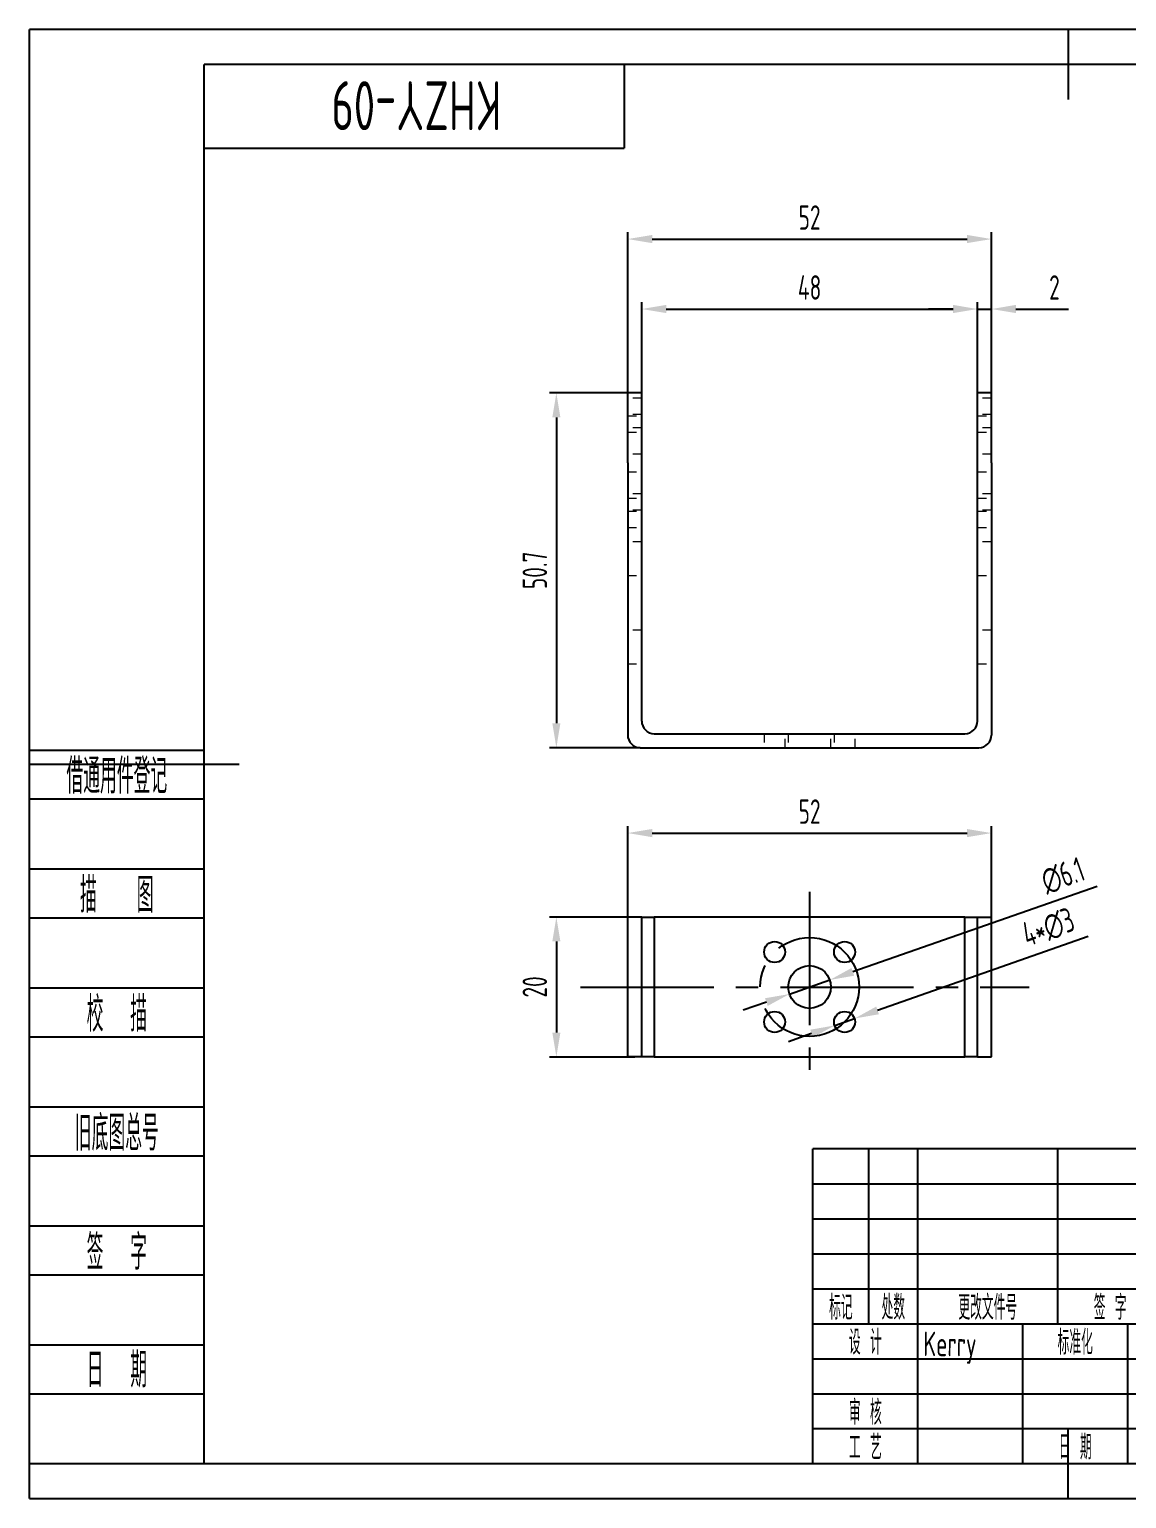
# Model space of a CAD drawing. Header units: inches. Extents: x -25 to 272, y -5 to 205.
# Drawn here: x -25 to 131.8, y -5 to 205 of the extents above; entities that cross this region are included whole.
import ezdxf
from ezdxf.enums import TextEntityAlignment as Align

# ---------------------------------------------------------------- set-up
doc = ezdxf.new("R2010")
doc.units = ezdxf.units.IN
doc.header["$MEASUREMENT"] = 0
doc.linetypes.add('CENTER2', pattern=[28.575, 19.05, -3.175, 3.175, -3.175])
doc.linetypes.add('HIDDEN', pattern=[1.905, 1.27, -0.635])
for name, color, linetype in [('1轮廓实线层', 7, 'Continuous'), ('2细线层', 4, 'Continuous'), ('3中心线层', 1, 'CENTER2'), ('6文字层', 3, 'Continuous'), ('7标注层', 4, 'Continuous'), ('图框层', 7, 'Continuous')]:
    doc.layers.add(name, color=color, linetype=linetype)
doc.styles.add('PC_TEXTSTYLE', font='ISOCP.SHX', dxfattribs={"width": 0.707, "bigfont": 'GBCBIG.SHX'})
doc.dimstyles.new('GB_DIAMETER', dxfattribs={"dimtxt": 3.5, "dimasz": 3.5, "dimexe": 1, "dimexo": 0, "dimgap": 1.5, "dimtad": 1, "dimjust": 4, "dimdsep": 46, "dimtxsty": 'PC_TEXTSTYLE', "dimcen": 0, "dimclrd": 256, "dimclrt": 3, "dimadec": 0, "dimazin": 2, "dimtp": 0.1, "dimtm": 0.1, "dimtfac": 0.71, "dimtdec": 3, "dimtmove": 0, "dimatfit": 2, "dimfxl": 1, "dimtfill": 1, "dimarcsym": 0})
doc.dimstyles.new('GB_LINEAR', dxfattribs={"dimtxt": 3.5, "dimasz": 3.5, "dimexe": 1, "dimexo": 0, "dimgap": 1.5, "dimtad": 1, "dimdsep": 46, "dimtxsty": 'PC_TEXTSTYLE', "dimcen": 0, "dimclrd": 256, "dimclrt": 3, "dimadec": 0, "dimazin": 2, "dimtp": 0.1, "dimtm": 0.1, "dimtfac": 0.71, "dimtdec": 3, "dimtmove": 0, "dimatfit": 3, "dimfxl": 1, "dimtfill": 1, "dimarcsym": 0})

# ---------------------------------------------------------------- blocks, each defined once
blk = doc.blocks.new('ZwmFrameMain_A4^_^无分区图框^_^landscape')
at = {"layer": '1轮廓实线层'}
for p, q in [((123.5, 205), (123.5, 195)), ((0, 0), (0, 200)), ((267, 200), (0, 200)), ((-25, 100), (5, 100)), ((123.5, -5), (123.5, 5)), ((0, 0), (267, 0))]:
    blk.add_line(p, q, dxfattribs=at)
at = {"layer": '2细线层'}
for p, q in [((-25, -5), (-25, 205)), ((272, 205), (-25, 205)), ((-25, -5), (272, -5))]:
    blk.add_line(p, q, dxfattribs=at)
blk = doc.blocks.new('ZwmFrameMain_标题栏1')
at = {"layer": '1轮廓实线层'}
for p, q in [((-180, 0), (-180, 45)), ((0, 45), (-180, 45)), ((-172, 20), (-172, 45)), ((-165, 20), (-165, 45)), ((-145, 20), (-145, 45)), ((-130, 20), (-130, 45)), ((-120, 0), (-120, 45)), ((0, 0), (0, 45)), ((-60, 30), (0, 30)), ((-180, 20), (-60, 20)), ((-165, 0), (-165, 20)), ((-150, 0), (-150, 20)), ((-135, 0), (-135, 20)), ((-60, 15), (0, 15)), ((-180, 0), (0, 0))]:
    blk.add_line(p, q, dxfattribs=at)
at = {"layer": '1轮廓实线层', "color": 7}
for p, q in [((-60, 0), (-60, 45)), ((-180, 25), (-120, 25))]:
    blk.add_line(p, q, dxfattribs=at)
at = {"layer": '2细线层'}
for p, q in [((-180, 40), (-120, 40)), ((-180, 35), (-120, 35)), ((-180, 30), (-120, 30)), ((-90, 0), (-90, 20)), ((-75, 6), (-75, 20)), ((-180, 15), (-120, 15)), ((-120, 14), (-60, 14)), ((-112.5, 6), (-112.5, 14)), ((-105, 6), (-105, 14)), ((-97.5, 6), (-97.5, 14)), ((-180, 10), (-120, 10)), ((-180, 5), (-120, 5)), ((-120, 6), (-60, 6))]:
    blk.add_line(p, q, dxfattribs=at)
at = {"layer": '6文字层', "style": 'PC_TEXTSTYLE', "width": 0.667}
for s, p in [('标记', (-176, 22.5)), ('处数', (-168.5, 22.5)), (' 更改文件号 ', (-155, 22.5)), (' 签 字 ', (-137.5, 22.5)), (' 日期 ', (-125, 22.5)), (' 设 计 ', (-172.5, 17.51)), (' 标准化 ', (-142.5, 17.51)), (' 图 样 标 记 ', (-105, 17)), (' 重 量 ', (-82.5, 17)), (' 比 例 ', (-67.5, 17)), (' 审 核 ', (-172.5, 7.5)), (' 工 艺 ', (-172.5, 2.5)), (' 日 期 ', (-142.5, 2.5)), ('共       页', (-105, 3)), ('第       页', (-75, 3))]:
    blk.add_text(s, height=3.5, dxfattribs=at).set_placement(p, align=Align.MIDDLE)
at = {"layer": '6文字层', "style": 'PC_TEXTSTYLE', "flags": 8}
for tag, height, width, p, p2 in [('企业名称', 5, 3.445461, (-54.29, 34.82), (-5.27, 34.82)), ('产品名称或材料标记', 7, 1.034456, (-113.46, 28.64), (-66.42, 28.64)), ('图样名称', 5, 3.480264, (-54.79, 19.98), (-5.27, 19.98)), ('标准化', 3.5, 1.756036, (-133.83, 15.37), (-120.75, 15.37)), ('重量', 3.5, 2.448074, (-88.46, 7.54), (-76.55, 7.54)), ('比例', 3.5, 2.367734, (-73.35, 7.54), (-61.93, 7.54)), ('图样代号', 5, 3.489916, (-54.79, 5.63), (-5.52, 5.63)), ('审核', 3.5, 2.723972, (-163.99, 5.37), (-150.63, 5.37)), ('工艺', 3.5, 2.851598, (-164.21, 0.37), (-150.89, 0.37)), ('共几页', 3.5, 0.953151, (-108.58, 1.48), (-101.56, 1.48)), ('日期', 3.5, 2.733185, (-133.83, 0.37), (-120.75, 0.37))]:
    blk.add_attdef(tag, text='', height=height, dxfattribs=dict(at, width=width)).set_placement(p, p2, align=Align.FIT)
at = {"layer": '6文字层', "style": 'PC_TEXTSTYLE', "width": 9.901758, "flags": 8}
blk.add_attdef('设计', text='', height=3.5, rotation=359.5768, dxfattribs=at).set_placement((-164.23, 15.37), (-150.37, 15.27), align=Align.FIT)
at = {"layer": '6文字层', "color": 3, "style": 'PC_TEXTSTYLE', "width": 0.96618, "flags": 8}
blk.add_attdef('第几页', text='', height=3.5, dxfattribs=at).set_placement((-78.29, 1.5), (-71.16, 1.5), align=Align.FIT)
at = {"layer": '6文字层', "color": 0, "style": 'PC_TEXTSTYLE', "width": 0.715273, "flags": 8}
blk.add_attdef('图纸张数', text='', height=3.5, dxfattribs=at).set_placement((-2.66, -3.87), (4.46, -3.87), align=Align.FIT)
blk = doc.blocks.new('ZwmFrameMain_图样代号')
at = {"layer": '2细线层', "linetype": 'Continuous'}
for p in [(60, 0), (0, -12)]:
    blk.add_line(p, (60, -12), dxfattribs=at)
at = {"layer": '6文字层', "style": 'PC_TEXTSTYLE', "width": 2.827942}
blk.add_attdef('图样代号', text='', height=7, rotation=180, dxfattribs=at).set_placement((58.24, -2.4), (2.35, -2.4), align=Align.FIT)
blk = doc.blocks.new('ZwmFrameMain_附加栏')
at = {"layer": '2细线层'}
for p, q in [((-25, 102), (0, 102)), ((-25, 95), (0, 95)), ((-25, 85), (0, 85)), ((-25, 78), (0, 78)), ((-25, 68), (0, 68)), ((-25, 61), (0, 61)), ((-25, 51), (0, 51)), ((-25, 44), (0, 44)), ((-25, 34), (0, 34)), ((-25, 27), (0, 27)), ((-25, 17), (0, 17)), ((-25, 10), (0, 10)), ((-25, 0), (0, 0))]:
    blk.add_line(p, q, dxfattribs=at)
at = {"layer": '6文字层', "color": 3, "style": 'PC_TEXTSTYLE'}
for s, width, p in [('借通用件登记', 0.667, (-12.5, 98.5)), ('描   图', 0.6667, (-12.5, 81.5)), ('校  描', 0.667, (-12.5, 64.5)), ('旧底图总号', 0.667, (-12.5, 47.5)), ('签  字', 0.667, (-12.5, 30.5)), ('日  期', 0.667, (-12.49, 13.6))]:
    blk.add_text(s, height=5, dxfattribs=dict(at, width=width)).set_placement(p, align=Align.MIDDLE)
at = {"layer": '6文字层', "style": 'PC_TEXTSTYLE'}
for tag, width, p, p2 in [('借通用件登记', 0.671328, (-23.44, 86.36), (-1.25, 86.36)), ('描图', 2.120922, (-23.44, 69.36), (-1.25, 69.36)), ('校图', 2.149976, (-23.75, 52.06), (-1.25, 52.06)), ('旧底图总号', 0.761452, (-22.84, 35.67), (-1.86, 35.67)), ('签字', 2.026939, (-23.14, 18.37), (-1.56, 18.37)), ('日期', 1.89999, (-22.84, 1.37), (-2.17, 1.37))]:
    blk.add_attdef(tag, text='', height=5, dxfattribs=dict(at, width=width)).set_placement(p, p2, align=Align.FIT)
blk = doc.blocks.new('*D19')
at = {"layer": '7标注层', "color": 0, "lineweight": -2}
for p, q in [((60.53, 153.03), (60.53, 176.03)), ((112.53, 153.03), (112.53, 176.03))]:
    blk.add_line(p, q, dxfattribs=at)
at = {"layer": '7标注层', "lineweight": -2}
blk.add_line((64.03, 175.03), (109.03, 175.03), dxfattribs=at)
at = {"layer": '7标注层'}
for points in [[(64.03, 175.62), (64.03, 174.45), (60.53, 175.03)], [(109.03, 174.45), (109.03, 175.62), (112.53, 175.03)]]:
    blk.add_solid(points, dxfattribs=at)
at = {"layer": 'Defpoints', "color": 0}
for p in [(112.53, 175.03), (60.53, 153.03), (112.53, 153.03)]:
    blk.add_point(p, dxfattribs=at)
at = {"layer": '7标注层', "color": 3, "insert": (86.53, 178.11), "char_height": 3.5, "attachment_point": 5, "style": 'PC_TEXTSTYLE', "bg_fill": 3, "box_fill_scale": 1.25, "bg_fill_color": 257, "bg_fill_transparency": 0}
blk.add_mtext('52', dxfattribs=at)
blk = doc.blocks.new('*D20')
at = {"layer": '7标注层', "color": 0, "lineweight": -2}
for p, q in [((62.53, 153.03), (62.53, 166.03)), ((110.53, 153.03), (110.53, 166.03))]:
    blk.add_line(p, q, dxfattribs=at)
at = {"layer": '7标注层', "lineweight": -2}
blk.add_line((66.03, 165.03), (107.03, 165.03), dxfattribs=at)
at = {"layer": '7标注层'}
for points in [[(66.03, 165.62), (66.03, 164.45), (62.53, 165.03)], [(107.03, 164.45), (107.03, 165.62), (110.53, 165.03)]]:
    blk.add_solid(points, dxfattribs=at)
at = {"layer": 'Defpoints', "color": 0}
for p in [(110.53, 165.03), (62.53, 153.03), (110.53, 153.03)]:
    blk.add_point(p, dxfattribs=at)
at = {"layer": '7标注层', "color": 3, "insert": (86.53, 168.11), "char_height": 3.5, "attachment_point": 5, "style": 'PC_TEXTSTYLE', "bg_fill": 3, "box_fill_scale": 1.25, "bg_fill_color": 257, "bg_fill_transparency": 0}
blk.add_mtext('48', dxfattribs=at)
blk = doc.blocks.new('*D21')
at = {"layer": '7标注层', "color": 0, "lineweight": -2}
for p, q in [((60.53, 153.03), (49.33, 153.03)), ((62.33, 102.33), (49.33, 102.33))]:
    blk.add_line(p, q, dxfattribs=at)
at = {"layer": '7标注层', "lineweight": -2}
blk.add_line((50.33, 149.53), (50.33, 105.83), dxfattribs=at)
at = {"layer": '7标注层'}
for points in [[(50.91, 149.53), (49.75, 149.53), (50.33, 153.03)], [(49.75, 105.83), (50.91, 105.83), (50.33, 102.33)]]:
    blk.add_solid(points, dxfattribs=at)
at = {"layer": 'Defpoints', "color": 0}
for p in [(60.53, 153.03), (50.33, 102.33), (62.33, 102.33)]:
    blk.add_point(p, dxfattribs=at)
at = {"layer": '7标注层', "color": 3, "insert": (47.25, 127.68), "char_height": 3.5, "attachment_point": 5, "rotation": 90, "style": 'PC_TEXTSTYLE', "bg_fill": 3, "box_fill_scale": 1.25, "bg_fill_color": 257, "bg_fill_transparency": 0}
blk.add_mtext('50.7', dxfattribs=at)
blk = doc.blocks.new('*D29')
at = {"layer": '7标注层', "color": 0, "lineweight": -2}
for p, q in [((60.53, 78.13), (49.33, 78.13)), ((61.53, 58.12), (49.33, 58.12))]:
    blk.add_line(p, q, dxfattribs=at)
at = {"layer": '7标注层', "lineweight": -2}
blk.add_line((50.33, 74.63), (50.33, 61.62), dxfattribs=at)
at = {"layer": '7标注层'}
for points in [[(50.91, 74.63), (49.75, 74.63), (50.33, 78.13)], [(49.75, 61.62), (50.91, 61.62), (50.33, 58.12)]]:
    blk.add_solid(points, dxfattribs=at)
at = {"layer": 'Defpoints', "color": 0}
for p in [(60.53, 78.13), (50.33, 58.12), (61.53, 58.12)]:
    blk.add_point(p, dxfattribs=at)
at = {"layer": '7标注层', "color": 3, "insert": (47.25, 68.13), "char_height": 3.5, "attachment_point": 5, "rotation": 90, "style": 'PC_TEXTSTYLE', "bg_fill": 3, "box_fill_scale": 1.25, "bg_fill_color": 257, "bg_fill_transparency": 0}
blk.add_mtext('20', dxfattribs=at)
blk = doc.blocks.new('*D30')
at = {"layer": '7标注层', "color": 0, "lineweight": -2}
for p, q in [((60.53, 78.13), (60.53, 91.13)), ((112.53, 78.13), (112.53, 91.13))]:
    blk.add_line(p, q, dxfattribs=at)
at = {"layer": '7标注层', "lineweight": -2}
blk.add_line((64.03, 90.13), (109.03, 90.13), dxfattribs=at)
at = {"layer": '7标注层'}
for points in [[(64.03, 90.71), (64.03, 89.54), (60.53, 90.13)], [(109.03, 89.54), (109.03, 90.71), (112.53, 90.13)]]:
    blk.add_solid(points, dxfattribs=at)
at = {"layer": 'Defpoints', "color": 0}
for p in [(112.53, 90.13), (60.53, 78.13), (112.53, 78.13)]:
    blk.add_point(p, dxfattribs=at)
at = {"layer": '7标注层', "color": 3, "insert": (86.53, 93.2), "char_height": 3.5, "attachment_point": 5, "style": 'PC_TEXTSTYLE', "bg_fill": 3, "box_fill_scale": 1.25, "bg_fill_color": 257, "bg_fill_transparency": 0}
blk.add_mtext('52', dxfattribs=at)
blk = doc.blocks.new('*D31')
at = {"layer": '7标注层', "color": 0, "lineweight": -2}
for p, q in [((110.53, 153.03), (110.53, 166.03)), ((112.53, 153.03), (112.53, 166.03))]:
    blk.add_line(p, q, dxfattribs=at)
at = {"layer": '7标注层', "lineweight": -2}
for p, q in [((107.03, 165.03), (103.53, 165.03)), ((110.53, 165.03), (112.53, 165.03)), ((116.03, 165.03), (123.52, 165.03))]:
    blk.add_line(p, q, dxfattribs=at)
at = {"layer": '7标注层'}
for points in [[(107.03, 164.45), (107.03, 165.62), (110.53, 165.03)], [(116.03, 165.62), (116.03, 164.45), (112.53, 165.03)]]:
    blk.add_solid(points, dxfattribs=at)
at = {"layer": 'Defpoints', "color": 0}
for p in [(112.53, 165.03), (110.53, 153.03), (112.53, 153.03)]:
    blk.add_point(p, dxfattribs=at)
at = {"layer": '7标注层', "color": 3, "insert": (121.53, 168.11), "char_height": 3.5, "attachment_point": 5, "style": 'PC_TEXTSTYLE', "bg_fill": 3, "box_fill_scale": 1.25, "bg_fill_color": 257, "bg_fill_transparency": 0}
blk.add_mtext('2', dxfattribs=at)
blk = doc.blocks.new('*D33')
at = {"layer": '7标注层', "lineweight": -2}
for p, q in [((127.62, 82.48), (92.71, 70.29)), ((83.65, 67.12), (89.41, 69.13)), ((80.35, 65.97), (77.04, 64.81))]:
    blk.add_line(p, q, dxfattribs=at)
at = {"layer": '7标注层'}
for points in [[(92.52, 70.84), (92.91, 69.74), (89.41, 69.13)], [(80.54, 65.42), (80.16, 66.52), (83.65, 67.12)]]:
    blk.add_solid(points, dxfattribs=at)
at = {"layer": 'Defpoints', "color": 0}
for p in [(89.41, 69.13), (83.65, 67.12)]:
    blk.add_point(p, dxfattribs=at)
at = {"layer": '7标注层', "color": 3, "insert": (122.74, 84.04), "char_height": 3.5, "attachment_point": 5, "rotation": 19.2618, "style": 'PC_TEXTSTYLE', "bg_fill": 3, "box_fill_scale": 1.25, "bg_fill_color": 257, "bg_fill_transparency": 0}
blk.add_mtext('∅6.1', dxfattribs=at)
blk = doc.blocks.new('*D32')
at = {"layer": '7标注层', "lineweight": -2}
for p, q in [((126.36, 75.36), (96.25, 64.78)), ((90.12, 62.63), (92.95, 63.62)), ((86.81, 61.47), (83.51, 60.31))]:
    blk.add_line(p, q, dxfattribs=at)
at = {"layer": '7标注层'}
for points in [[(96.06, 65.33), (96.44, 64.23), (92.95, 63.62)], [(87.01, 60.92), (86.62, 62.02), (90.12, 62.63)]]:
    blk.add_solid(points, dxfattribs=at)
at = {"layer": 'Defpoints', "color": 0}
for p in [(92.95, 63.62), (90.12, 62.63)]:
    blk.add_point(p, dxfattribs=at)
at = {"layer": '7标注层', "color": 3, "insert": (120.66, 76.62), "char_height": 3.5, "attachment_point": 5, "rotation": 19.3605, "style": 'PC_TEXTSTYLE', "bg_fill": 3, "box_fill_scale": 1.25, "bg_fill_color": 257, "bg_fill_transparency": 0}
blk.add_mtext('4*∅3', dxfattribs=at)

msp = doc.modelspace()

# ---------------------------------------------------------------- linework, layer by layer
at = {"color": 7, "linetype": 'Continuous', "lineweight": 25}
for p, q in [((62.531, 153.034), (60.531, 153.034)), ((60.531, 143.032), (60.531, 153.034)), ((62.531, 143.032), (62.531, 153.034)), ((112.531, 153.034), (110.531, 153.034)), ((110.531, 143.032), (110.531, 153.034)), ((112.531, 143.032), (112.531, 153.034)), ((60.531, 143.032), (60.531, 104.133)), ((62.531, 106.133), (62.531, 143.032)), ((110.531, 106.133), (110.531, 143.032)), ((112.531, 143.032), (112.531, 104.133)), ((64.331, 104.333), (108.731, 104.333)), ((62.331, 102.333), (110.731, 102.333)), ((62.531, 78.128), (60.531, 78.128)), ((60.531, 58.125), (60.531, 78.128)), ((62.531, 58.125), (62.531, 78.128)), ((62.531, 78.128), (64.331, 78.128)), ((64.331, 78.128), (64.331, 58.125)), ((108.731, 78.128), (64.331, 78.128)), ((108.731, 58.125), (108.731, 78.128)), ((108.731, 78.128), (110.531, 78.128)), ((110.531, 58.125), (110.531, 78.128)), ((110.531, 78.128), (112.531, 78.128)), ((112.531, 58.125), (112.531, 78.128)), ((62.531, 58.125), (60.531, 58.125)), ((64.331, 58.125), (62.531, 58.125)), ((64.331, 58.125), (108.731, 58.125)), ((110.531, 58.125), (108.731, 58.125)), ((110.531, 58.125), (112.531, 58.125))]:
    msp.add_line(p, q, dxfattribs=at)
at = {"color": 7, "linetype": 'HIDDEN', "lineweight": 18}
for p, q in [((62.531, 152.282), (60.531, 152.282)), ((112.531, 152.282), (110.531, 152.282)), ((62.531, 149.939), (60.531, 149.939)), ((60.531, 149.782), (62.531, 149.782)), ((112.531, 149.939), (110.531, 149.939)), ((110.531, 149.782), (112.531, 149.782)), ((62.531, 148.057), (60.531, 148.057)), ((60.531, 147.439), (62.531, 147.439)), ((112.531, 148.057), (110.531, 148.057)), ((110.531, 147.439), (112.531, 147.439)), ((62.531, 144.282), (60.531, 144.282)), ((112.531, 144.282), (110.531, 144.282)), ((60.531, 141.782), (62.531, 141.782)), ((110.531, 141.782), (112.531, 141.782)), ((62.531, 138.626), (60.531, 138.626)), ((112.531, 138.626), (110.531, 138.626)), ((60.531, 138.007), (62.531, 138.007)), ((110.531, 138.007), (112.531, 138.007)), ((62.531, 136.282), (60.531, 136.282)), ((60.531, 136.126), (62.531, 136.126)), ((112.531, 136.282), (110.531, 136.282)), ((110.531, 136.126), (112.531, 136.126)), ((60.531, 133.782), (62.531, 133.782)), ((110.531, 133.782), (112.531, 133.782)), ((62.531, 131.733), (60.531, 131.733)), ((112.531, 131.733), (110.531, 131.733)), ((60.531, 126.933), (62.531, 126.933)), ((110.531, 126.933), (112.531, 126.933)), ((62.531, 119.133), (60.531, 119.133)), ((112.531, 119.133), (110.531, 119.133)), ((60.531, 114.333), (62.531, 114.333)), ((110.531, 114.333), (112.531, 114.333)), ((80.031, 104.333), (80.031, 102.333)), ((83.031, 102.333), (83.031, 104.333)), ((83.481, 104.333), (83.481, 102.333)), ((89.581, 102.333), (89.581, 104.333)), ((90.031, 104.333), (90.031, 102.333)), ((93.031, 102.333), (93.031, 104.333))]:
    msp.add_line(p, q, dxfattribs=at)
at = {"color": 7, "linetype": 'Continuous', "lineweight": 25}
for centre, radius in [((81.531, 73.126), 1.5), ((91.531, 73.126), 1.5), ((86.531, 68.126), 3.05), ((81.531, 63.126), 1.5), ((91.531, 63.126), 1.5)]:
    msp.add_circle(centre, radius, dxfattribs=at)
for centre, start, end in [((64.331, 106.133), 180, 270), ((108.731, 106.133), 270, 0), ((62.331, 104.133), 180, 270), ((110.731, 104.133), 270, 0)]:
    msp.add_arc(centre, 1.8, start, end, dxfattribs=at)
at = {"layer": '3中心线层'}
for p, q in [((86.531, 81.708), (86.531, 54.694)), ((53.776, 68.126), (117.929, 68.126))]:
    msp.add_line(p, q, dxfattribs=at)
msp.add_circle((86.531, 68.126), 7.071, dxfattribs=at)

# ---------------------------------------------------------------- block references
at = {"layer": '图框层'}
for name in ['ZwmFrameMain_A4^_^无分区图框^_^landscape', 'ZwmFrameMain_附加栏']:
    msp.add_blockref(name, (0, 0), dxfattribs=at)
ref = msp.add_blockref('ZwmFrameMain_图样代号', (0, 200), dxfattribs=at)
ref.add_attrib('图样代号', 'KHZY-09', dxfattribs={"layer": '6文字层', "height": 7, "rotation": 180, "style": 'PC_TEXTSTYLE', "width": 0.707}).set_placement((30.293, 197.597), align=Align.CENTER)
ref = msp.add_blockref('ZwmFrameMain_标题栏1', (267, 0), dxfattribs=at)
ref.add_attrib('产品名称或材料标记', '5052铝', dxfattribs={"layer": '6文字层', "height": 7, "style": 'PC_TEXTSTYLE', "width": 0.707}).set_placement((177.058, 28.635), align=Align.CENTER)
ref.add_attrib('设计', 'Kerry', (102.771, 15.372), dxfattribs={"layer": '6文字层', "height": 3.5, "rotation": 359.57685, "style": 'PC_TEXTSTYLE', "width": 0.707})
ref.add_attrib('日期', '2023/11/13', dxfattribs={"layer": '6文字层', "height": 3.5, "style": 'PC_TEXTSTYLE', "width": 0.598085}).set_placement((133.165, 0.371), (146.248, 0.371), align=Align.FIT)
ref.add_attrib('图样名称', 'U型舵盘支架（50.7mm）', dxfattribs={"layer": '6文字层', "height": 5, "style": 'PC_TEXTSTYLE', "width": 0.707}).set_placement((236.973, 19.978), align=Align.CENTER)
ref.add_attrib('图样代号', 'KHZY-09', dxfattribs={"layer": '6文字层', "height": 5, "style": 'PC_TEXTSTYLE', "width": 0.707}).set_placement((236.85, 5.63), align=Align.CENTER)
ref.add_attrib('比例', '1:1', dxfattribs={"layer": '6文字层', "height": 3.5, "style": 'PC_TEXTSTYLE', "width": 0.707}).set_placement((199.359, 7.542), align=Align.CENTER)

# ---------------------------------------------------------------- next in the draw order: dimensions: what is measured, and where the dimension line sits
at = {"layer": '7标注层'}
dim = msp.add_linear_dim(base=(112.531, 175.034), p1=(60.531, 153.034), p2=(112.531, 153.034), dimstyle='GB_LINEAR', override={"dimscale": 1, "dimgap": 1.5, "dimtad": 1, "dimjust": 0, "dimdec": 2, "dimlfac": 1, "dimse1": 0, "dimse2": 0, "dimsd1": 0, "dimsd2": 0, "dimclrd": 256, "dimclre": 0, "dimtofl": 1, "dimtvp": 0.1}, dxfattribs=at)
dim.commit()
dim.dimension.update_dxf_attribs({"geometry": '*D19', "text_midpoint": (86.531, 178.109)})
dim = msp.add_linear_dim(base=(50.331, 58.125), p1=(60.531, 78.128), p2=(61.531, 58.125), angle=90, dimstyle='GB_LINEAR', override={"dimscale": 1, "dimgap": 1.5, "dimtad": 1, "dimjust": 0, "dimdec": 2, "dimlfac": 1, "dimse1": 0, "dimse2": 0, "dimsd1": 0, "dimsd2": 0, "dimclrd": 256, "dimclre": 0, "dimtofl": 1, "dimtvp": 0.1}, dxfattribs=at)
dim.commit()
dim.dimension.update_dxf_attribs({"geometry": '*D29', "text_midpoint": (47.255, 68.126)})

# ---------------------------------------------------------------- next in the draw order: dimensions: what is measured, and where the dimension line sits
for base, p1, p2, picture, middle in [((110.531, 165.034), (62.531, 153.034), (110.531, 153.034), '*D20', (86.531, 168.109)), ((112.531, 90.128), (60.531, 78.128), (112.531, 78.128), '*D30', (86.531, 93.203))]:
    dim = msp.add_linear_dim(base=base, p1=p1, p2=p2, dimstyle='GB_LINEAR', override={"dimscale": 1, "dimgap": 1.5, "dimtad": 1, "dimjust": 0, "dimdec": 2, "dimlfac": 1, "dimse1": 0, "dimse2": 0, "dimsd1": 0, "dimsd2": 0, "dimclrd": 256, "dimclre": 0, "dimtofl": 1, "dimtvp": 0.1}, dxfattribs=at)
    dim.commit()
    dim.dimension.update_dxf_attribs({"geometry": picture, "text_midpoint": middle})

# ---------------------------------------------------------------- next in the draw order: dimensions: what is measured, and where the dimension line sits
dim = msp.add_linear_dim(base=(112.531, 165.034), p1=(110.531, 153.034), p2=(112.531, 153.034), dimstyle='GB_LINEAR', override={"dimscale": 1, "dimgap": 1.5, "dimtad": 1, "dimjust": 0, "dimdec": 2, "dimlfac": 1, "dimse1": 0, "dimse2": 0, "dimsd1": 0, "dimsd2": 0, "dimclrd": 256, "dimclre": 0, "dimtofl": 1, "dimtvp": 0.1}, dxfattribs=at)
dim.commit()
dim.dimension.update_dxf_attribs({"geometry": '*D31', "text_midpoint": (121.526, 168.109)})
dim = msp.add_linear_dim(base=(50.331, 102.333), p1=(60.531, 153.034), p2=(62.331, 102.333), angle=90, dimstyle='GB_LINEAR', override={"dimscale": 1, "dimgap": 1.5, "dimtad": 1, "dimjust": 0, "dimdec": 2, "dimlfac": 1, "dimse1": 0, "dimse2": 0, "dimsd1": 0, "dimsd2": 0, "dimclrd": 256, "dimclre": 0, "dimtofl": 1, "dimtvp": 0.1}, dxfattribs=at)
dim.commit()
dim.dimension.update_dxf_attribs({"geometry": '*D21', "text_midpoint": (47.255, 127.684)})
dim = msp.add_diameter_dim_2p(p1=(83.652, 67.12), p2=(89.411, 69.133), dimstyle='GB_DIAMETER', override={"dimscale": 1, "dimgap": 1.5, "dimtad": 1, "dimjust": 4, "dimtih": 0, "dimtoh": 0, "dimdec": 2, "dimlfac": 1, "dimse1": 0, "dimse2": 0, "dimsd1": 0, "dimsd2": 0, "dimtix": 0, "dimtofl": 1, "dimatfit": 0, "dimtvp": 0.1}, dxfattribs=at)
dim.commit()
dim.dimension.update_dxf_attribs({"geometry": '*D33', "text_midpoint": (123.751, 81.133), "dimtype": 163})

# ---------------------------------------------------------------- next in the draw order: dimensions: what is measured, and where the dimension line sits
dim = msp.add_diameter_dim_2p(p1=(90.116, 62.629), p2=(92.946, 63.624), text='4*<>', dimstyle='GB_DIAMETER', override={"dimscale": 1, "dimgap": 1.5, "dimtad": 1, "dimjust": 4, "dimtih": 0, "dimtoh": 0, "dimdec": 2, "dimlfac": 1, "dimpost": '', "dimcen": 0, "dimse1": 0, "dimse2": 0, "dimsd1": 0, "dimsd2": 0, "dimtix": 0, "dimtofl": 1, "dimatfit": 0, "dimtvp": 0.1}, dxfattribs=at)
dim.commit()
dim.dimension.update_dxf_attribs({"geometry": '*D32', "text_midpoint": (121.675, 73.719), "dimtype": 163})

doc.saveas('drawing.dxf')
